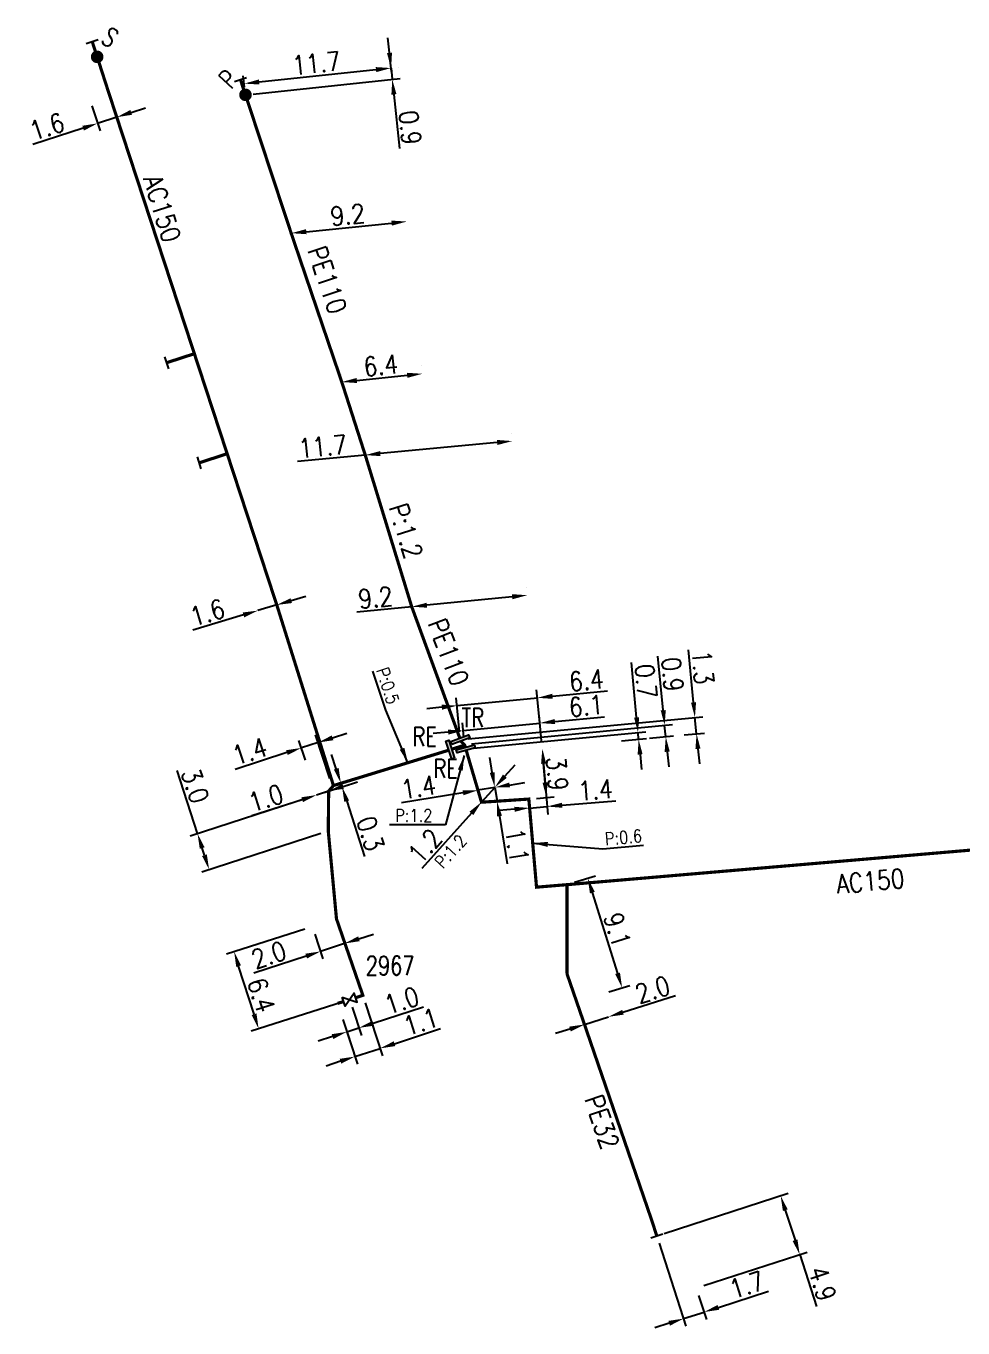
# Model space of a CAD drawing. Header units: millimetres. Extents: x 133989 to 135004, y 130988 to 132014.
# Drawn here: x 134360.5 to 134434.8, y 131652.5 to 131755.6 of the extents above; entities that cross this region are included whole.
import ezdxf
from ezdxf.enums import TextEntityAlignment as Align

# ---------------------------------------------------------------- set-up
doc = ezdxf.new("R2010")
doc.units = ezdxf.units.MM
doc.header["$PDMODE"] = 34
doc.linetypes.add('L_25_AP', pattern=[2000, 1000, 1000])
doc.linetypes.add('L_25_PE', pattern=[2000, 1000, 1000])
doc.layers.get('0').update_dxf_attribs({"linetype": 'CONTINUOUS'})
doc.layers.get('Defpoints').update_dxf_attribs({"linetype": 'CONTINUOUS'})
for name, color, linetype in [('L_150', 1, 'CONTINUOUS'), ('L_300', 7, 'CONTINUOUS'), ('L_340', 7, 'CONTINUOUS')]:
    doc.layers.add(name, color=color, linetype=linetype)
doc.styles.add('G_ROMANS', font='ROMANS.SHX', dxfattribs={"width": 0.75})
doc.styles.get("Standard").update_dxf_attribs({"font": 'romans.shx', "width": 0.85})
doc.dimstyles.get("Standard").update_dxf_attribs({"dimtxt": 1.5, "dimasz": 1.2, "dimexe": 0.625, "dimexo": 0.625, "dimgap": 0.25, "dimtad": 1, "dimdec": 1, "dimzin": 0, "dimdsep": 46, "dimtxsty": 'Standard', "dimcen": -0.5, "dimadec": 0, "dimazin": 0, "dimtfac": 1, "dimtdec": 1, "dimtmove": 0, "dimatfit": 3, "dimfxl": 0, "dimtolj": 1, "dimtzin": 0, "dimarcsym": 0})

# ---------------------------------------------------------------- blocks, each defined once
blk = doc.blocks.new('*D808')
at = {"layer": 'Defpoints', "color": 0, "linetype": 'Continuous', "transparency": 16777216}
for p in [(134380.41, 131709.77), (134378.92, 131709.32), (134378.92, 131709.32)]:
    blk.add_point(p, dxfattribs=at)
at = {"layer": 'L_150', "color": 0, "linetype": 'Continuous', "lineweight": -2, "transparency": 16777216}
for p, q in [((134380.41, 131709.77), (134378.92, 131709.32)), ((134381.56, 131710.11), (134382.71, 131710.46)), ((134377.77, 131708.98), (134373.76, 131707.77))]:
    blk.add_line(p, q, dxfattribs=at)
at = {"layer": 'L_150', "color": 0, "linetype": 'Continuous', "transparency": 16777216}
for points in [[(134381.5, 131710.3), (134381.61, 131709.92), (134380.41, 131709.77)], [(134377.72, 131709.17), (134377.83, 131708.78), (134378.92, 131709.32)]]:
    blk.add_solid(points, dxfattribs=at)
at = {"layer": 'L_150', "color": 0, "linetype": 'Continuous', "transparency": 16777216, "insert": (134374.91, 131709.16), "char_height": 1.5, "attachment_point": 5, "rotation": 16.73}
blk.add_mtext('\\A1;1.6', dxfattribs=at)
blk = doc.blocks.new('*D809')
at = {"layer": 'Defpoints', "color": 0, "linetype": 'Continuous', "transparency": 16777216}
for p in [(134383.57, 131694.71), (134383.57, 131694.71), (134384.52, 131695.02)]:
    blk.add_point(p, dxfattribs=at)
at = {"layer": 'L_150', "color": 0, "linetype": 'Continuous', "lineweight": -2, "transparency": 16777216}
for p, q in [((134385.66, 131695.39), (134386.8, 131695.76)), ((134382.42, 131694.34), (134378.44, 131693.05)), ((134384.52, 131695.02), (134383.57, 131694.71))]:
    blk.add_line(p, q, dxfattribs=at)
at = {"layer": 'L_150', "color": 0, "linetype": 'Continuous', "transparency": 16777216}
for points in [[(134385.6, 131695.58), (134385.72, 131695.2), (134384.52, 131695.02)], [(134382.36, 131694.53), (134382.49, 131694.15), (134383.57, 131694.71)]]:
    blk.add_solid(points, dxfattribs=at)
at = {"layer": 'L_150', "color": 0, "linetype": 'Continuous', "transparency": 16777216, "insert": (134379.55, 131694.46), "char_height": 1.5, "attachment_point": 5, "rotation": 17.9473}
blk.add_mtext('\\A1;1.0', dxfattribs=at)
blk = doc.blocks.new('*D810')
at = {"layer": 'Defpoints', "color": 0, "linetype": 'Continuous', "transparency": 16777216}
for p in [(134383.57, 131694.71), (134374.13, 131691.65), (134384.49, 131691.85)]:
    blk.add_point(p, dxfattribs=at)
at = {"layer": 'L_150', "color": 0, "linetype": 'Continuous', "lineweight": -2, "transparency": 16777216}
for p, q in [((134374.13, 131691.65), (134372.51, 131696.64)), ((134382.97, 131694.52), (134373.54, 131691.46)), ((134383.89, 131691.66), (134374.46, 131688.61)), ((134374.68, 131689.94), (134374.5, 131690.51))]:
    blk.add_line(p, q, dxfattribs=at)
at = {"layer": 'L_150', "color": 0, "linetype": 'Continuous', "transparency": 16777216}
for points in [[(134374.69, 131690.57), (134374.31, 131690.45), (134374.13, 131691.65)], [(134374.87, 131690), (134374.49, 131689.88), (134375.05, 131688.8)]]:
    blk.add_solid(points, dxfattribs=at)
at = {"layer": 'L_150', "color": 0, "linetype": 'Continuous', "transparency": 16777216, "insert": (134373.95, 131695.44), "char_height": 1.5, "attachment_point": 5, "rotation": 287.9473}
blk.add_mtext('\\A1;3.0', dxfattribs=at)
blk = doc.blocks.new('*D811')
at = {"layer": 'Defpoints', "color": 0, "linetype": 'Continuous', "transparency": 16777216}
for p in [(134383.24, 131684.28), (134385.14, 131684.9), (134383.88, 131682.32)]:
    blk.add_point(p, dxfattribs=at)
at = {"layer": 'L_150', "color": 0, "linetype": 'Continuous', "lineweight": -2, "transparency": 16777216}
for p, q in [((134385.34, 131684.31), (134385.97, 131682.35)), ((134383.43, 131683.69), (134384.07, 131681.73)), ((134385.78, 131682.95), (134383.88, 131682.32)), ((134386.92, 131683.32), (134388.06, 131683.69)), ((134382.74, 131681.95), (134378.58, 131680.59))]:
    blk.add_line(p, q, dxfattribs=at)
at = {"layer": 'L_150', "color": 0, "linetype": 'Continuous', "transparency": 16777216}
for points in [[(134386.86, 131683.51), (134386.98, 131683.13), (134385.78, 131682.95)], [(134382.68, 131682.14), (134382.8, 131681.76), (134383.88, 131682.32)]]:
    blk.add_solid(points, dxfattribs=at)
at = {"layer": 'L_150', "color": 0, "linetype": 'Continuous', "transparency": 16777216, "insert": (134379.78, 131682.04), "char_height": 1.5, "attachment_point": 5, "rotation": 18.092}
blk.add_mtext('\\A1;2.0', dxfattribs=at)
blk = doc.blocks.new('*D812')
at = {"layer": 'Defpoints', "color": 0, "linetype": 'Continuous', "transparency": 16777216}
for p in [(134383.24, 131684.28), (134377.03, 131682.3), (134386.18, 131678.5)]:
    blk.add_point(p, dxfattribs=at)
at = {"layer": 'L_300', "color": 0, "linetype": 'Continuous', "lineweight": -2, "transparency": 16777216}
for p, q in [((134382.64, 131684.09), (134376.43, 131682.11)), ((134378.61, 131677.34), (134377.39, 131681.16)), ((134385.58, 131678.31), (134378.38, 131676.01))]:
    blk.add_line(p, q, dxfattribs=at)
at = {"layer": 'L_300', "color": 0, "linetype": 'Continuous', "transparency": 16777216}
for points in [[(134377.58, 131681.22), (134377.2, 131681.09), (134377.03, 131682.3)], [(134378.8, 131677.41), (134378.42, 131677.28), (134378.97, 131676.2)]]:
    blk.add_solid(points, dxfattribs=at)
at = {"layer": 'L_300', "color": 0, "linetype": 'Continuous', "transparency": 16777216, "insert": (134379.18, 131678.85), "char_height": 1.5, "attachment_point": 5, "rotation": 287.7059}
blk.add_mtext('\\A1;6.4', dxfattribs=at)
blk = doc.blocks.new('*D813')
at = {"layer": 'Defpoints', "color": 0, "linetype": 'Continuous', "transparency": 16777216}
for p in [(134387.23, 131678.84), (134385.45, 131677.52), (134386.6, 131673.99)]:
    blk.add_point(p, dxfattribs=at)
at = {"layer": 'L_150', "color": 0, "linetype": 'Continuous', "lineweight": -2, "transparency": 16777216}
for p, q in [((134387.42, 131678.24), (134388.79, 131674.05)), ((134385.64, 131676.93), (134386.8, 131673.39)), ((134389.74, 131675.01), (134393.38, 131676.2)), ((134386.6, 131673.99), (134388.6, 131674.64)), ((134385.46, 131673.62), (134384.32, 131673.24))]:
    blk.add_line(p, q, dxfattribs=at)
at = {"layer": 'L_150', "color": 0, "linetype": 'Continuous', "transparency": 16777216}
for points in [[(134389.68, 131675.2), (134389.8, 131674.82), (134388.6, 131674.64)], [(134385.4, 131673.81), (134385.52, 131673.43), (134386.6, 131673.99)]]:
    blk.add_solid(points, dxfattribs=at)
at = {"layer": 'L_150', "color": 0, "linetype": 'Continuous', "transparency": 16777216, "insert": (134391.82, 131676.74), "char_height": 1.5, "attachment_point": 5, "rotation": 18.092}
blk.add_mtext('\\A1;1.1', dxfattribs=at)
blk = doc.blocks.new('*D814')
at = {"layer": 'Defpoints', "color": 0, "linetype": 'Continuous', "transparency": 16777216}
for p in [(134386.18, 131678.5), (134385.45, 131677.52), (134385.96, 131675.95)]:
    blk.add_point(p, dxfattribs=at)
at = {"layer": 'L_300', "color": 0, "linetype": 'Continuous', "lineweight": -2, "transparency": 16777216}
for p, q in [((134386.37, 131677.91), (134387.11, 131675.66)), ((134388.05, 131676.63), (134392.04, 131677.93)), ((134385.64, 131676.93), (134386.16, 131675.35)), ((134385.96, 131675.95), (134386.91, 131676.26)), ((134384.82, 131675.57), (134383.68, 131675.2))]:
    blk.add_line(p, q, dxfattribs=at)
at = {"layer": 'L_300', "color": 0, "linetype": 'Continuous', "transparency": 16777216}
for points in [[(134387.99, 131676.82), (134388.12, 131676.44), (134386.91, 131676.26)], [(134384.76, 131675.76), (134384.89, 131675.38), (134385.96, 131675.95)]]:
    blk.add_solid(points, dxfattribs=at)
at = {"layer": 'L_300', "color": 0, "linetype": 'Continuous', "transparency": 16777216, "insert": (134390.31, 131678.42), "char_height": 1.5, "attachment_point": 5, "rotation": 18.092}
blk.add_mtext('\\A1;1.0', dxfattribs=at)
blk = doc.blocks.new('*D815')
at = {"layer": 'Defpoints', "color": 0, "linetype": 'Continuous', "transparency": 16777216}
for p in [(134382.36, 131698.44), (134382.87, 131696.86), (134384.8, 131695.43)]:
    blk.add_point(p, dxfattribs=at)
at = {"layer": 'L_150', "color": 0, "linetype": 'Continuous', "lineweight": -2, "transparency": 16777216}
for p, q in [((134384.61, 131696.02), (134383.49, 131699.47)), ((134384.83, 131699.24), (134385.97, 131699.61)), ((134382.68, 131697.46), (134382.16, 131699.04)), ((134383.69, 131698.87), (134382.36, 131698.44)), ((134381.21, 131698.07), (134377.11, 131696.74))]:
    blk.add_line(p, q, dxfattribs=at)
at = {"layer": 'L_150', "color": 0, "linetype": 'Continuous', "transparency": 16777216}
for points in [[(134384.77, 131699.43), (134384.89, 131699.05), (134383.69, 131698.87)], [(134381.15, 131698.26), (134381.28, 131697.88), (134382.36, 131698.44)]]:
    blk.add_solid(points, dxfattribs=at)
at = {"layer": 'L_150', "color": 0, "linetype": 'Continuous', "transparency": 16777216, "insert": (134378.26, 131698.17), "char_height": 1.5, "attachment_point": 5, "rotation": 17.9473}
blk.add_mtext('\\A1;1.4', dxfattribs=at)
blk = doc.blocks.new('L_300_03')
at = {"color": 0, "linetype": 'Continuous', "flags": 128}
blk.add_lwpolyline([(-1, 0.75), (1, -0.75), (1, 0.75), (-1, -0.75), (-1, 0.75)], dxfattribs=at)
at = {"color": 0, "linetype": 'Continuous', "width": 0.75}
blk.add_attdef('NUM', text='', height=1.5, dxfattribs=at).set_placement((0, 2.1), align=Align.MIDDLE_CENTER)
at = {"color": 0, "linetype": 'Continuous', "width": 0.75, "flags": 3}
for tag, p in [('DEF_LEG', (0, -5)), ('DEF_COUP', (0, -7.5)), ('DEF_TYPE', (0, -10))]:
    blk.add_attdef(tag, text='', height=1.2, dxfattribs=at).set_placement(p, align=Align.MIDDLE)
blk = doc.blocks.new('*D494')
at = {"layer": 'Defpoints', "color": 0, "linetype": 'Continuous', "transparency": 16777216}
for p in [(134410.52, 131659.79), (134413.64, 131655.65), (134414.26, 131653.75)]:
    blk.add_point(p, dxfattribs=at)
at = {"layer": 'L_340', "color": 0, "linetype": 'Continuous', "lineweight": -2, "transparency": 16777216}
for p, q in [((134410.71, 131659.2), (134412.83, 131652.63)), ((134413.83, 131655.06), (134414.45, 131653.16)), ((134415.4, 131654.12), (134419.38, 131655.41)), ((134412.64, 131653.23), (134414.26, 131653.75)), ((134411.5, 131652.86), (134410.35, 131652.49))]:
    blk.add_line(p, q, dxfattribs=at)
at = {"layer": 'L_340', "color": 0, "linetype": 'Continuous', "transparency": 16777216}
for points in [[(134415.34, 131654.31), (134415.46, 131653.93), (134414.26, 131653.75)], [(134411.44, 131653.05), (134411.56, 131652.67), (134412.64, 131653.23)]]:
    blk.add_solid(points, dxfattribs=at)
at = {"layer": 'L_340', "color": 0, "linetype": 'Continuous', "transparency": 16777216, "insert": (134417.65, 131655.9), "char_height": 1.5, "attachment_point": 5, "rotation": 17.9188}
blk.add_mtext('\\A1;1.7', dxfattribs=at)
blk = doc.blocks.new('*D495')
at = {"layer": 'Defpoints', "color": 0, "linetype": 'Continuous', "transparency": 16777216}
for p in [(134410.52, 131659.79), (134421.84, 131658.3), (134413.64, 131655.65)]:
    blk.add_point(p, dxfattribs=at)
at = {"layer": 'L_340', "color": 0, "linetype": 'Continuous', "lineweight": -2, "transparency": 16777216}
for p, q in [((134411.11, 131659.98), (134420.93, 131663.16)), ((134420.7, 131661.82), (134421.47, 131659.45)), ((134414.24, 131655.85), (134422.43, 131658.5)), ((134421.84, 131658.3), (134423.17, 131654.2))]:
    blk.add_line(p, q, dxfattribs=at)
at = {"layer": 'L_340', "color": 0, "linetype": 'Continuous', "transparency": 16777216}
for points in [[(134420.89, 131661.88), (134420.51, 131661.76), (134420.33, 131662.96)], [(134421.66, 131659.51), (134421.28, 131659.38), (134421.84, 131658.3)]]:
    blk.add_solid(points, dxfattribs=at)
at = {"layer": 'L_340', "color": 0, "linetype": 'Continuous', "transparency": 16777216, "insert": (134423.64, 131655.99), "char_height": 1.5, "attachment_point": 5, "rotation": 287.9188}
blk.add_mtext('\\A1;4.9', dxfattribs=at)
blk = doc.blocks.new('L_340_07')
at = {"color": 0, "linetype": 'Continuous', "const_width": 0.25, "flags": 128}
blk.add_lwpolyline([(0, 0), (1.25, 0)], dxfattribs=at)
at = {"color": 0, "linetype": 'Continuous', "flags": 128}
blk.add_lwpolyline([(1.25, -0.5), (1.25, 0.5)], dxfattribs=at)
at = {"color": 0, "linetype": 'Continuous', "width": 0.75, "flags": 3}
for tag, p in [('DEF_LEG', (0.72, -3.47)), ('DEF_COUP', (0.72, -5.97)), ('DEF_TYPE', (0.72, -8.47))]:
    blk.add_attdef(tag, text='', height=1.2, dxfattribs=at).set_placement(p, align=Align.MIDDLE)
blk = doc.blocks.new('*D496')
at = {"layer": 'Defpoints', "color": 0, "linetype": 'Continuous', "transparency": 16777216}
for p in [(134406.69, 131677.14), (134406.69, 131677.14), (134404.79, 131676.53)]:
    blk.add_point(p, dxfattribs=at)
at = {"layer": 'L_150', "color": 0, "linetype": 'Continuous', "lineweight": -2, "transparency": 16777216}
for p, q in [((134407.84, 131677.5), (134412, 131678.82)), ((134404.79, 131676.53), (134406.69, 131677.14)), ((134403.64, 131676.17), (134402.5, 131675.81))]:
    blk.add_line(p, q, dxfattribs=at)
at = {"layer": 'L_150', "color": 0, "linetype": 'Continuous', "transparency": 16777216}
for points in [[(134407.78, 131677.69), (134407.9, 131677.31), (134406.69, 131677.14)], [(134403.58, 131676.36), (134403.7, 131675.98), (134404.79, 131676.53)]]:
    blk.add_solid(points, dxfattribs=at)
at = {"layer": 'L_150', "color": 0, "linetype": 'Continuous', "transparency": 16777216, "insert": (134410.19, 131679.29), "char_height": 1.5, "attachment_point": 5, "rotation": 17.5871}
blk.add_mtext('\\A1;2.0', dxfattribs=at)
blk = doc.blocks.new('*D497')
at = {"layer": 'Defpoints', "color": 0, "linetype": 'Continuous', "transparency": 16777216}
for p in [(134403.41, 131687.61), (134406.13, 131678.93), (134407.77, 131679.44)]:
    blk.add_point(p, dxfattribs=at)
at = {"layer": 'L_150', "color": 0, "linetype": 'Continuous', "lineweight": -2, "transparency": 16777216}
for p, q in [((134404.01, 131687.8), (134405.65, 131688.31)), ((134405.41, 131686.98), (134407.41, 131680.58)), ((134406.72, 131679.11), (134408.37, 131679.63))]:
    blk.add_line(p, q, dxfattribs=at)
at = {"layer": 'L_150', "color": 0, "linetype": 'Continuous', "transparency": 16777216}
for points in [[(134405.6, 131687.04), (134405.22, 131686.92), (134405.05, 131688.12)], [(134407.6, 131680.64), (134407.22, 131680.53), (134407.77, 131679.44)]]:
    blk.add_solid(points, dxfattribs=at)
at = {"layer": 'L_150', "color": 0, "linetype": 'Continuous', "transparency": 16777216, "insert": (134407.39, 131684.02), "char_height": 1.5, "attachment_point": 5, "rotation": 287.3741}
blk.add_mtext('\\A1;9.1', dxfattribs=at)
blk = doc.blocks.new('*D504')
at = {"layer": 'Defpoints', "color": 0, "linetype": 'Continuous', "transparency": 16777216}
for p in [(134384.9, 131695.46), (134385.58, 131695.36), (134383.57, 131694.71)]:
    blk.add_point(p, dxfattribs=at)
at = {"layer": 'L_150', "color": 0, "linetype": 'Continuous', "lineweight": -2, "transparency": 16777216}
for p, q in [((134385.12, 131696.79), (134384.75, 131697.93)), ((134384.16, 131694.9), (134386.17, 131695.55)), ((134385.49, 131695.65), (134385.58, 131695.36)), ((134385.5, 131695.65), (134386.08, 131695.84)), ((134385.95, 131694.22), (134387.37, 131689.83))]:
    blk.add_line(p, q, dxfattribs=at)
at = {"layer": 'L_150', "color": 0, "linetype": 'Continuous', "transparency": 16777216}
for points in [[(134385.31, 131696.85), (134384.93, 131696.73), (134385.49, 131695.65)], [(134386.14, 131694.28), (134385.76, 131694.16), (134385.58, 131695.36)]]:
    blk.add_solid(points, dxfattribs=at)
at = {"layer": 'L_150', "color": 0, "linetype": 'Continuous', "transparency": 16777216, "insert": (134387.83, 131691.64), "char_height": 1.5, "attachment_point": 5, "rotation": 287.9473}
blk.add_mtext('\\A1;0.3', dxfattribs=at)
blk = doc.blocks.new('*D505')
at = {"layer": 'Defpoints', "color": 0, "linetype": 'Continuous', "transparency": 16777216}
for p in [(134365.56, 131749.9), (134367.08, 131750.4), (134366.21, 131747.92)]:
    blk.add_point(p, dxfattribs=at)
at = {"layer": 'L_150', "color": 0, "linetype": 'Continuous', "lineweight": -2, "transparency": 16777216}
for p, q in [((134365.76, 131749.31), (134366.41, 131747.32)), ((134367.28, 131749.81), (134367.93, 131747.82)), ((134368.87, 131748.79), (134370.01, 131749.16)), ((134367.73, 131748.41), (134366.21, 131747.92)), ((134365.07, 131747.54), (134361.09, 131746.24))]:
    blk.add_line(p, q, dxfattribs=at)
at = {"layer": 'L_150', "color": 0, "linetype": 'Continuous', "transparency": 16777216}
for points in [[(134368.81, 131748.98), (134368.94, 131748.6), (134367.73, 131748.41)], [(134365.01, 131747.73), (134365.13, 131747.35), (134366.21, 131747.92)]]:
    blk.add_solid(points, dxfattribs=at)
at = {"layer": 'L_150', "color": 0, "linetype": 'Continuous', "transparency": 16777216, "insert": (134362.2, 131747.66), "char_height": 1.5, "attachment_point": 5, "rotation": 18.1016}
blk.add_mtext('\\A1;1.6', dxfattribs=at)
blk = doc.blocks.new('*D579')
at = {"layer": 'Defpoints', "color": 0, "linetype": 'Continuous', "transparency": 16777216}
for p in [(134400.26, 131710.54), (134400.26, 131710.54), (134391.1, 131709.63)]:
    blk.add_point(p, dxfattribs=at)
at = {"layer": 'L_150', "color": 0, "linetype": 'Continuous', "lineweight": -2, "transparency": 16777216}
for p, q in [((134400.19, 131711.16), (134400.19, 131711.16)), ((134399.06, 131710.42), (134392.3, 131709.75)), ((134391.1, 131709.63), (134386.75, 131709.19))]:
    blk.add_line(p, q, dxfattribs=at)
at = {"layer": 'L_150', "color": 0, "linetype": 'Continuous', "transparency": 16777216}
for points in [[(134392.28, 131709.94), (134392.32, 131709.55), (134391.1, 131709.63)], [(134399.04, 131710.62), (134399.08, 131710.22), (134400.26, 131710.54)]]:
    blk.add_solid(points, dxfattribs=at)
at = {"layer": 'L_150', "color": 0, "linetype": 'Continuous', "transparency": 16777216, "insert": (134388.23, 131710.35), "char_height": 1.5, "attachment_point": 5, "rotation": 5.6801}
blk.add_mtext('\\A1;9.2', dxfattribs=at)
blk = doc.blocks.new('*D580')
at = {"layer": 'Defpoints', "color": 0, "linetype": 'Continuous', "transparency": 16777216}
for p in [(134399.07, 131722.75), (134399.07, 131722.75), (134387.42, 131721.64)]:
    blk.add_point(p, dxfattribs=at)
at = {"layer": 'L_150', "color": 0, "linetype": 'Continuous', "lineweight": -2, "transparency": 16777216}
for p, q in [((134399.01, 131723.38), (134399.01, 131723.38)), ((134397.87, 131722.64), (134388.61, 131721.76)), ((134387.42, 131721.64), (134382.04, 131721.13))]:
    blk.add_line(p, q, dxfattribs=at)
at = {"layer": 'L_150', "color": 0, "linetype": 'Continuous', "transparency": 16777216}
for points in [[(134397.85, 131722.84), (134397.89, 131722.44), (134399.07, 131722.75)], [(134388.6, 131721.96), (134388.63, 131721.56), (134387.42, 131721.64)]]:
    blk.add_solid(points, dxfattribs=at)
at = {"layer": 'L_150', "color": 0, "linetype": 'Continuous', "transparency": 16777216, "insert": (134384.04, 131722.33), "char_height": 1.5, "attachment_point": 5, "rotation": 5.4402}
blk.add_mtext('\\A1;11.7', dxfattribs=at)
blk = doc.blocks.new('*D581')
at = {"layer": 'Defpoints', "color": 0, "linetype": 'Continuous', "transparency": 16777216}
for p in [(134385.56, 131727.43), (134391.93, 131728.08), (134391.93, 131728.08)]:
    blk.add_point(p, dxfattribs=at)
at = {"layer": 'L_150', "color": 0, "linetype": 'Continuous', "lineweight": -2, "transparency": 16777216}
for p, q in [((134391.87, 131728.7), (134391.87, 131728.7)), ((134385.5, 131728.05), (134385.5, 131728.05)), ((134386.76, 131727.55), (134390.74, 131727.96))]:
    blk.add_line(p, q, dxfattribs=at)
at = {"layer": 'L_150', "color": 0, "linetype": 'Continuous', "transparency": 16777216}
for points in [[(134386.74, 131727.75), (134386.78, 131727.35), (134385.56, 131727.43)], [(134390.72, 131728.16), (134390.76, 131727.76), (134391.93, 131728.08)]]:
    blk.add_solid(points, dxfattribs=at)
at = {"layer": 'L_150', "color": 0, "linetype": 'Continuous', "transparency": 16777216, "insert": (134388.65, 131728.75), "char_height": 1.5, "attachment_point": 5, "rotation": 5.8075}
blk.add_mtext('\\A1;6.4', dxfattribs=at)
blk = doc.blocks.new('*D582')
at = {"layer": 'Defpoints', "color": 0, "linetype": 'Continuous', "transparency": 16777216}
for p in [(134390.71, 131740.14), (134390.71, 131740.14), (134381.55, 131739.22)]:
    blk.add_point(p, dxfattribs=at)
at = {"layer": 'L_150', "color": 0, "linetype": 'Continuous', "lineweight": -2, "transparency": 16777216}
blk.add_line((134382.75, 131739.34), (134389.51, 131740.02), dxfattribs=at)
at = {"layer": 'L_150', "color": 0, "linetype": 'Continuous', "transparency": 16777216}
for points in [[(134389.49, 131740.22), (134389.53, 131739.82), (134390.71, 131740.14)], [(134382.73, 131739.54), (134382.77, 131739.14), (134381.55, 131739.22)]]:
    blk.add_solid(points, dxfattribs=at)
at = {"layer": 'L_150', "color": 0, "linetype": 'Continuous', "transparency": 16777216, "insert": (134386.03, 131740.68), "char_height": 1.5, "attachment_point": 5, "rotation": 5.7562}
blk.add_mtext('\\A1;9.2', dxfattribs=at)
blk = doc.blocks.new('*D583')
at = {"layer": 'Defpoints', "color": 0, "linetype": 'Continuous', "transparency": 16777216}
for p in [(134389.47, 131752.3), (134389.56, 131751.41), (134377.93, 131750.18)]:
    blk.add_point(p, dxfattribs=at)
at = {"layer": 'L_300', "color": 0, "linetype": 'Continuous', "lineweight": -2, "transparency": 16777216}
for p, q in [((134379.02, 131751.2), (134388.27, 131752.18)), ((134389.49, 131752.03), (134389.4, 131752.93)), ((134377.86, 131750.8), (134377.76, 131751.69))]:
    blk.add_line(p, q, dxfattribs=at)
at = {"layer": 'L_300', "color": 0, "linetype": 'Continuous', "transparency": 16777216}
for points in [[(134388.25, 131752.38), (134388.29, 131751.98), (134389.47, 131752.3)], [(134379, 131751.4), (134379.04, 131751), (134377.83, 131751.07)]]:
    blk.add_solid(points, dxfattribs=at)
at = {"layer": 'L_300', "color": 0, "linetype": 'Continuous', "transparency": 16777216, "insert": (134383.54, 131752.68), "char_height": 1.5, "attachment_point": 5, "rotation": 6.0504}
blk.add_mtext('\\A1;11.7', dxfattribs=at)
blk = doc.blocks.new('*D584')
at = {"layer": 'Defpoints', "color": 0, "linetype": 'Continuous', "transparency": 16777216}
for p in [(134389.47, 131752.3), (134389.47, 131752.3), (134377.93, 131750.18)]:
    blk.add_point(p, dxfattribs=at)
at = {"layer": 'L_300', "color": 0, "linetype": 'Continuous', "lineweight": -2, "transparency": 16777216}
for p, q in [((134389.34, 131753.5), (134389.21, 131754.69)), ((134389.47, 131752.3), (134389.56, 131751.41)), ((134390.09, 131752.37), (134390.09, 131752.37)), ((134378.55, 131750.24), (134390.18, 131751.47)), ((134389.69, 131750.22), (134390.14, 131745.93))]:
    blk.add_line(p, q, dxfattribs=at)
at = {"layer": 'L_300', "color": 0, "linetype": 'Continuous', "transparency": 16777216}
for points in [[(134389.54, 131753.52), (134389.14, 131753.48), (134389.47, 131752.3)], [(134389.89, 131750.24), (134389.49, 131750.19), (134389.56, 131751.41)]]:
    blk.add_solid(points, dxfattribs=at)
at = {"layer": 'L_300', "color": 0, "linetype": 'Continuous', "transparency": 16777216, "insert": (134390.97, 131747.58), "char_height": 1.5, "attachment_point": 5, "rotation": 276.0518}
blk.add_mtext('\\A1;0.9', dxfattribs=at)
blk = doc.blocks.new('L_300_12')
at = {"color": 0, "linetype": 'Continuous', "const_width": 0.497, "flags": 128}
blk.add_lwpolyline([(-0.25, 0, 1), (0.25, 0, 1)], format="xyb", close=True, dxfattribs=at)
at = {"color": 0, "linetype": 'Continuous', "style": 'G_ROMANS', "width": 0.75}
blk.add_text('P', height=1.5, dxfattribs=at).set_placement((0, 1.85), align=Align.MIDDLE)
at = {"color": 0, "linetype": 'Continuous', "width": 0.75, "flags": 3}
for tag, p in [('DEF_LEG', (0, -5)), ('DEF_COUP', (0, -7.5)), ('DEF_TYPE', (0, -10))]:
    blk.add_attdef(tag, text='', height=1.2, dxfattribs=at).set_placement(p, align=Align.MIDDLE)
blk = doc.blocks.new('*D895')
at = {"layer": 'Defpoints', "color": 0, "linetype": 'Continuous', "transparency": 16777216}
for p in [(134401.45, 131698.39), (134401.45, 131698.39), (134400.38, 131694.39)]:
    blk.add_point(p, dxfattribs=at)
at = {"layer": 'L_150', "color": 0, "linetype": 'Continuous', "lineweight": -2, "transparency": 16777216}
for p, q in [((134402.08, 131698.44), (134402.08, 131698.44)), ((134401.67, 131695.7), (134401.55, 131697.2)), ((134401, 131694.44), (134402.4, 131694.56))]:
    blk.add_line(p, q, dxfattribs=at)
at = {"layer": 'L_150', "color": 0, "linetype": 'Continuous', "transparency": 16777216}
for points in [[(134401.75, 131697.21), (134401.35, 131697.18), (134401.45, 131698.39)], [(134401.87, 131695.72), (134401.47, 131695.69), (134401.77, 131694.51)]]:
    blk.add_solid(points, dxfattribs=at)
at = {"layer": 'L_150', "color": 0, "linetype": 'Continuous', "transparency": 16777216, "insert": (134402.62, 131696.4), "char_height": 1.5, "attachment_point": 5, "rotation": 274.7146}
blk.add_mtext('\\A1;3.9', dxfattribs=at)
blk = doc.blocks.new('*D896')
at = {"layer": 'Defpoints', "color": 0, "linetype": 'Continuous', "transparency": 16777216}
for p in [(134401.45, 131698.39), (134400.38, 131694.39), (134401.83, 131693.8)]:
    blk.add_point(p, dxfattribs=at)
at = {"layer": 'L_150', "color": 0, "linetype": 'Continuous', "lineweight": -2, "transparency": 16777216}
for p, q in [((134401.5, 131697.77), (134401.88, 131693.17)), ((134403.03, 131693.9), (134407.26, 131694.25)), ((134399.24, 131693.58), (134398.04, 131693.49)), ((134400.43, 131693.77), (134400.49, 131693.06)), ((134400.44, 131693.68), (134401.83, 131693.8))]:
    blk.add_line(p, q, dxfattribs=at)
at = {"layer": 'L_150', "color": 0, "linetype": 'Continuous', "transparency": 16777216}
for points in [[(134399.22, 131693.78), (134399.26, 131693.38), (134400.44, 131693.68)], [(134403.01, 131694.1), (134403.04, 131693.7), (134401.83, 131693.8)]]:
    blk.add_solid(points, dxfattribs=at)
at = {"layer": 'L_150', "color": 0, "linetype": 'Continuous', "transparency": 16777216, "insert": (134405.66, 131695.12), "char_height": 1.5, "attachment_point": 5, "rotation": 4.7146}
blk.add_mtext('\\A1;1.4', dxfattribs=at)
blk = doc.blocks.new('*D897')
at = {"layer": 'Defpoints', "color": 0, "linetype": 'Continuous', "transparency": 16777216}
for p in [(134397.68, 131695.31), (134397.68, 131695.31), (134397.86, 131694.22)]:
    blk.add_point(p, dxfattribs=at)
at = {"layer": 'L_150', "color": 0, "linetype": 'Continuous', "lineweight": -2, "transparency": 16777216}
for p, q in [((134397.48, 131696.49), (134397.29, 131697.68)), ((134397.68, 131695.31), (134397.86, 131694.22)), ((134398.05, 131693.04), (134398.67, 131689.26))]:
    blk.add_line(p, q, dxfattribs=at)
at = {"layer": 'L_150', "color": 0, "linetype": 'Continuous', "transparency": 16777216}
for points in [[(134397.68, 131696.52), (134397.29, 131696.46), (134397.68, 131695.31)], [(134398.25, 131693.07), (134397.85, 131693.01), (134397.86, 131694.22)]]:
    blk.add_solid(points, dxfattribs=at)
at = {"layer": 'L_150', "color": 0, "linetype": 'Continuous', "transparency": 16777216, "insert": (134399.44, 131690.72), "char_height": 1.5, "attachment_point": 5, "rotation": 279.2959}
blk.add_mtext('\\A1;1.1', dxfattribs=at)
blk = doc.blocks.new('*D898')
at = {"layer": 'Defpoints', "color": 0, "linetype": 'Continuous', "transparency": 16777216}
for p in [(134397.68, 131695.31), (134397.68, 131695.31), (134396.63, 131694.15)]:
    blk.add_point(p, dxfattribs=at)
at = {"layer": 'L_150', "color": 0, "linetype": 'Continuous', "lineweight": -2, "transparency": 16777216}
for p, q in [((134398.48, 131696.2), (134399.29, 131697.09)), ((134397.68, 131695.31), (134396.63, 131694.15)), ((134395.83, 131693.26), (134391.9, 131688.9))]:
    blk.add_line(p, q, dxfattribs=at)
at = {"layer": 'L_150', "color": 0, "linetype": 'Continuous', "transparency": 16777216}
for points in [[(134398.33, 131696.33), (134398.63, 131696.07), (134397.68, 131695.31)], [(134395.68, 131693.39), (134395.98, 131693.12), (134396.63, 131694.15)]]:
    blk.add_solid(points, dxfattribs=at)
at = {"layer": 'L_150', "color": 0, "linetype": 'Continuous', "transparency": 16777216, "insert": (134392.16, 131690.68), "char_height": 1.5, "attachment_point": 5, "rotation": 47.9529}
blk.add_mtext('\\A1;1.2', dxfattribs=at)
blk = doc.blocks.new('*D899')
at = {"layer": 'Defpoints', "color": 0, "linetype": 'Continuous', "transparency": 16777216}
for p in [(134397.68, 131695.31), (134397.68, 131695.31), (134396.35, 131695.09)]:
    blk.add_point(p, dxfattribs=at)
at = {"layer": 'L_150', "color": 0, "linetype": 'Continuous', "lineweight": -2, "transparency": 16777216}
for p, q in [((134397.68, 131695.31), (134396.35, 131695.09)), ((134398.86, 131695.5), (134400.05, 131695.7)), ((134395.16, 131694.89), (134390.3, 131694.08))]:
    blk.add_line(p, q, dxfattribs=at)
at = {"layer": 'L_150', "color": 0, "linetype": 'Continuous', "transparency": 16777216}
for points in [[(134398.83, 131695.7), (134398.89, 131695.31), (134397.68, 131695.31)], [(134395.13, 131695.09), (134395.2, 131694.69), (134396.35, 131695.09)]]:
    blk.add_solid(points, dxfattribs=at)
at = {"layer": 'L_150', "color": 0, "linetype": 'Continuous', "transparency": 16777216, "insert": (134391.64, 131695.32), "char_height": 1.5, "attachment_point": 5, "rotation": 9.4207}
blk.add_mtext('\\A1;1.4', dxfattribs=at)
blk = doc.blocks.new('*D900')
at = {"layer": 'Defpoints', "color": 0, "linetype": 'Continuous', "transparency": 16777216}
for p in [(134395.38, 131698.37), (134407.09, 131698.94), (134409.08, 131699.12)]:
    blk.add_point(p, dxfattribs=at)
at = {"layer": 'L_340', "color": 0, "linetype": 'Continuous', "lineweight": -2, "transparency": 16777216}
for p, q in [((134408.92, 131700.85), (134408.51, 131705.21)), ((134396, 131698.43), (134409.65, 131699.72)), ((134409.08, 131699.12), (134409.03, 131699.66)), ((134407.71, 131698.99), (134409.7, 131699.18)), ((134409.19, 131697.93), (134409.31, 131696.73))]:
    blk.add_line(p, q, dxfattribs=at)
at = {"layer": 'L_340', "color": 0, "linetype": 'Continuous', "transparency": 16777216}
for points in [[(134409.12, 131700.87), (134408.72, 131700.84), (134409.03, 131699.66)], [(134409.39, 131697.95), (134409, 131697.91), (134409.08, 131699.12)]]:
    blk.add_solid(points, dxfattribs=at)
at = {"layer": 'L_340', "color": 0, "linetype": 'Continuous', "transparency": 16777216, "insert": (134409.65, 131703.72), "char_height": 1.5, "attachment_point": 5, "rotation": 275.3944}
blk.add_mtext('\\A1;0.7', dxfattribs=at)
blk = doc.blocks.new('*D901')
at = {"layer": 'Defpoints', "color": 0, "linetype": 'Continuous', "transparency": 16777216}
for p in [(134401.25, 131700.41), (134395.3, 131698.66), (134401.45, 131698.39)]:
    blk.add_point(p, dxfattribs=at)
at = {"layer": 'L_340', "color": 0, "linetype": 'Continuous', "lineweight": -2, "transparency": 16777216}
for p, q in [((134395.24, 131699.28), (134395.12, 131700.43)), ((134395.18, 131699.81), (134401.25, 131700.41)), ((134401.39, 131699.01), (134401.19, 131701.03)), ((134402.45, 131700.53), (134406.38, 131700.91)), ((134393.99, 131699.7), (134392.79, 131699.58))]:
    blk.add_line(p, q, dxfattribs=at)
at = {"layer": 'L_340', "color": 0, "linetype": 'Continuous', "transparency": 16777216}
for points in [[(134402.43, 131700.73), (134402.47, 131700.33), (134401.25, 131700.41)], [(134393.97, 131699.89), (134394.01, 131699.5), (134395.18, 131699.81)]]:
    blk.add_solid(points, dxfattribs=at)
at = {"layer": 'L_340', "color": 0, "linetype": 'Continuous', "transparency": 16777216, "insert": (134404.91, 131701.77), "char_height": 1.5, "attachment_point": 5, "rotation": 5.6194}
blk.add_mtext('\\A1;6.1', dxfattribs=at)
blk = doc.blocks.new('*D902')
at = {"layer": 'Defpoints', "color": 0, "linetype": 'Continuous', "transparency": 16777216}
for p in [(134412.08, 131699.41), (134413.67, 131699.56), (134394.95, 131699.1)]:
    blk.add_point(p, dxfattribs=at)
at = {"layer": 'L_340', "color": 0, "linetype": 'Continuous', "lineweight": -2, "transparency": 16777216}
for p, q in [((134413.43, 131702.05), (134413.04, 131706.22)), ((134395.57, 131699.16), (134414.17, 131700.91)), ((134413.67, 131699.56), (134413.54, 131700.85)), ((134412.7, 131699.47), (134414.29, 131699.62)), ((134413.78, 131698.37), (134413.89, 131697.17))]:
    blk.add_line(p, q, dxfattribs=at)
at = {"layer": 'L_340', "color": 0, "linetype": 'Continuous', "transparency": 16777216}
for points in [[(134413.63, 131702.07), (134413.23, 131702.03), (134413.54, 131700.85)], [(134413.98, 131698.38), (134413.58, 131698.35), (134413.67, 131699.56)]]:
    blk.add_solid(points, dxfattribs=at)
at = {"layer": 'L_340', "color": 0, "linetype": 'Continuous', "transparency": 16777216, "insert": (134414.17, 131704.83), "char_height": 1.5, "attachment_point": 5, "rotation": 275.3944}
blk.add_mtext('\\A1;1.3', dxfattribs=at)
blk = doc.blocks.new('*D903')
at = {"layer": 'Defpoints', "color": 0, "linetype": 'Continuous', "transparency": 16777216}
for p in [(134401.06, 131702.41), (134394.95, 131699.1), (134401.36, 131699.29)]:
    blk.add_point(p, dxfattribs=at)
at = {"layer": 'L_340', "color": 0, "linetype": 'Continuous', "lineweight": -2, "transparency": 16777216}
for p, q in [((134401.3, 131699.91), (134400.99, 131703.04)), ((134402.25, 131702.53), (134406.6, 131702.96)), ((134393.49, 131701.67), (134392.3, 131701.55)), ((134394.89, 131699.72), (134394.63, 131702.41)), ((134394.69, 131701.79), (134401.06, 131702.41))]:
    blk.add_line(p, q, dxfattribs=at)
at = {"layer": 'L_340', "color": 0, "linetype": 'Continuous', "transparency": 16777216}
for points in [[(134402.23, 131702.73), (134402.27, 131702.33), (134401.06, 131702.41)], [(134393.47, 131701.87), (134393.51, 131701.47), (134394.69, 131701.79)]]:
    blk.add_solid(points, dxfattribs=at)
at = {"layer": 'L_340', "color": 0, "linetype": 'Continuous', "transparency": 16777216, "insert": (134404.93, 131703.8), "char_height": 1.5, "attachment_point": 5, "rotation": 5.6194}
blk.add_mtext('\\A1;6.4', dxfattribs=at)
blk = doc.blocks.new('L_300_11')
at = {"color": 0, "linetype": 'Continuous', "const_width": 0.497, "flags": 128}
blk.add_lwpolyline([(-0.25, 0, 1), (0.25, 0, 1)], format="xyb", close=True, dxfattribs=at)
at = {"color": 0, "linetype": 'Continuous', "style": 'G_ROMANS', "width": 0.75}
blk.add_text('S', height=1.5, dxfattribs=at).set_placement((0, 1.85), align=Align.MIDDLE)
at = {"color": 0, "linetype": 'Continuous', "style": 'G_ROMANS', "width": 0.75, "flags": 3}
for tag, p in [('DEF_LEG', (0, -5)), ('DEF_COUP', (0, -7.5)), ('DEF_TYPE', (0, -10))]:
    blk.add_attdef(tag, text='', height=1.2, dxfattribs=at).set_placement(p, align=Align.MIDDLE)
blk = doc.blocks.new('*D904')
at = {"layer": 'Defpoints', "color": 0, "linetype": 'Continuous', "transparency": 16777216}
for p in [(134395.23, 131698.7), (134409.31, 131699.15), (134411.23, 131699.33)]:
    blk.add_point(p, dxfattribs=at)
at = {"layer": 'L_150', "color": 0, "linetype": 'Continuous', "lineweight": -2, "transparency": 16777216}
for p, q in [((134411.03, 131701.42), (134410.61, 131705.72)), ((134395.85, 131698.76), (134411.76, 131700.29)), ((134409.93, 131699.21), (134411.85, 131699.39)), ((134411.23, 131699.33), (134411.14, 131700.23)), ((134411.34, 131698.14), (134411.46, 131696.95))]:
    blk.add_line(p, q, dxfattribs=at)
at = {"layer": 'L_150', "color": 0, "linetype": 'Continuous', "transparency": 16777216}
for points in [[(134411.23, 131701.44), (134410.83, 131701.41), (134411.14, 131700.23)], [(134411.54, 131698.16), (134411.14, 131698.12), (134411.23, 131699.33)]]:
    blk.add_solid(points, dxfattribs=at)
at = {"layer": 'L_150', "color": 0, "linetype": 'Continuous', "transparency": 16777216, "insert": (134411.76, 131704.26), "char_height": 1.5, "attachment_point": 5, "rotation": 275.5082}
blk.add_mtext('\\A1;0.9', dxfattribs=at)
blk = doc.blocks.new('L_340_20')
at = {"linetype": 'Continuous'}
blk.add_hatch(color=0, dxfattribs=at).paths.add_polyline_path([(0.125, 0.75), (-0.125, 0.75), (-0.125, -0.75), (0.125, -0.75)])
at = {"color": 0, "linetype": 'Continuous'}
blk.add_lwpolyline([(-0.125, 0.75), (0.125, 0.75), (0.125, -0.75), (-0.125, -0.75)], close=True, dxfattribs=at)
at = {"color": 0, "linetype": 'Continuous', "width": 0.75}
for tag, height, flags, p in [('RE', 1.5, 8, (0, 3)), ('DEF_LEG', 1.2, 3, (0, -5)), ('DEF_COUP', 1.2, 3, (0, -7.5)), ('DEF_TYPE', 1.2, 3, (0, -10))]:
    blk.add_attdef(tag, text='', height=height, dxfattribs=dict(at, flags=flags)).set_placement(p, align=Align.MIDDLE)
blk = doc.blocks.new('L_340_19')
at = {"linetype": 'Continuous'}
blk.add_hatch(color=0, dxfattribs=at).paths.add_polyline_path([(0.125, 0.75), (-0.125, 0.75), (-0.125, -0.75), (0.125, -0.75)])
at = {"color": 0, "linetype": 'Continuous'}
blk.add_lwpolyline([(-0.125, 0.75), (0.125, 0.75), (0.125, -0.75), (-0.125, -0.75)], close=True, dxfattribs=at)
at = {"color": 0, "linetype": 'Continuous', "width": 0.75}
for tag, height, flags, p in [('TR', 1.5, 8, (0, 3)), ('DEF_LEG', 1.2, 3, (0, -5)), ('DEF_COUP', 1.2, 3, (0, -7.5)), ('DEF_TYPE', 1.2, 3, (0, -10))]:
    blk.add_attdef(tag, text='', height=height, dxfattribs=dict(at, flags=flags)).set_placement(p, align=Align.MIDDLE)

msp = doc.modelspace()

# ---------------------------------------------------------------- linework, layer by layer
at = {"layer": 'L_150', "linetype": 'L_25_AP', "const_width": 0.25, "flags": 128}
for points in [[(134380.41, 131709.77), (134367.08, 131750.4), (134366.18, 131753.19)], [(134373.81, 131729.65), (134372.86, 131729.34)], [(134376.39, 131721.72), (134375.44, 131721.41)], [(134380.41, 131709.77), (134384.9, 131695.46), (134384.9, 131695.46), (134384.9, 131695.46)], [(134403.41, 131687.61), (134403.43, 131687.61), (134456.35, 131692.14), (134465.56, 131693.12), (134479.65, 131694.21), (134530.94, 131699.14), (134531.36, 131699.18), (134532.54, 131699.21), (134549.11, 131699.56)], [(134394.03, 131698.26), (134384.9, 131695.46), (134384.9, 131695.46)], [(134395.3, 131698.66), (134394.27, 131698.34)], [(134394.99, 131698.98), (134395.3, 131698.66), (134395.35, 131698.49)], [(134395.42, 131698.25), (134396.35, 131695.09), (134396.63, 131694.14), (134397.86, 131694.22), (134400.38, 131694.39), (134400.99, 131687.41), (134403.42, 131687.61)], [(134386.66, 131678.65), (134387.23, 131678.84), (134385.14, 131684.9), (134384.49, 131691.85), (134384.52, 131695.02), (134384.9, 131695.46), (134384.9, 131695.46)], [(134385.7, 131678.35), (134385.23, 131678.2)]]:
    msp.add_lwpolyline(points, dxfattribs=at)
at = {"layer": 'L_150', "linetype": 'L_25_PE', "flags": 128}
for points in [[(134377.93, 131750.18, 0.25, 0.25, 0), (134381.55, 131739.22, 0.25, 0.25, 0), (134385.56, 131727.43, 0.25, 0.25, 0), (134387.42, 131721.64, 0.25, 0.25, 0), (134391.1, 131709.63, 0.25, 0.25, 0), (134394.91, 131699.22, 0.25, 0.25, 0)], [(134394.91, 131699.22, 0.25, 0.25, 0), (134394.91, 131699.22, 0.25, 0.25, 0)]]:
    msp.add_lwpolyline(points, format="xyseb", dxfattribs=at)
at = {"layer": 'L_150', "linetype": 'L_25_PE', "const_width": 0.25, "flags": 128}
msp.add_lwpolyline([(134410.13, 131660.98), (134404.79, 131676.53), (134403.44, 131680.44, -0.082814), (134403.41, 131680.6), (134403.41, 131687.61)], format="xyb", dxfattribs=at)

# ---------------------------------------------------------------- block references
at = {"layer": 'L_300'}
for name, p, rotation in [('L_300_11', (134366.18, 131753.19), 326.4674464472636), ('L_300_12', (134377.93, 131750.18), 47.19918430762236)]:
    msp.add_blockref(name, p, dxfattribs=dict(at, rotation=rotation))
ref = msp.add_blockref('L_300_03', (134386.18, 131678.5), dxfattribs=dict(at, xscale=0.5000000000077733, yscale=0.5000000000077733, zscale=0.5000000000077733, rotation=17.70592763464019))
ref.add_attrib('NUM', '2967', dxfattribs={"layer": '0', "color": 0, "linetype": 'Continuous', "height": 1.5, "width": 0.75}).set_placement((134389.39, 131681.2), align=Align.MIDDLE_CENTER)
at = {"layer": 'L_340'}
for p, rotation in [((134366.18, 131753.19), 107.9706283572201), ((134377.93, 131750.18), 108.3227809143004), ((134372.86, 131729.34), 197.9706283569628), ((134375.44, 131721.41), 197.9706283569628), ((134410.13, 131660.98), 287.9188339717786)]:
    msp.add_blockref('L_340_07', p, dxfattribs=dict(at, rotation=rotation))
ref = msp.add_blockref('L_340_19', (134394.95, 131699.1), dxfattribs=dict(at, rotation=110.0895673249676))
ref.add_attrib('TR', 'TR', dxfattribs={"layer": '0', "color": 0, "linetype": 'Continuous', "height": 1.5, "width": 0.75}).set_placement((134395.94, 131700.83), align=Align.MIDDLE)
ref = msp.add_blockref('L_340_20', (134394.15, 131698.3), dxfattribs=dict(at, rotation=198.2759533051783))
ref.add_attrib('RE', 'RE', dxfattribs={"layer": '0', "color": 0, "linetype": 'Continuous', "height": 1.5, "width": 0.75}).set_placement((134392.13, 131699.34), align=Align.MIDDLE)
ref = msp.add_blockref('L_340_20', (134395.38, 131698.37), dxfattribs=dict(at, rotation=285.9138276910729))
ref.add_attrib('RE', 'RE', dxfattribs={"layer": '0', "color": 0, "linetype": 'Continuous', "height": 1.5, "width": 0.75}).set_placement((134393.79, 131696.81), align=Align.MIDDLE)

# ---------------------------------------------------------------- texts
at = {"layer": 'L_150', "linetype": 'Continuous', "width": 0.85}
for s, rotation, p in [('AC150', 287.3087, (134371.33, 131741.17)), ('PE110', 288.7761, (134384.41, 131735.52)), ('PE110', 290.6584, (134394.02, 131706.03)), ('AC150', 5.1453, (134427.44, 131687.88)), ('PE32', 288.527, (134406.17, 131668.8))]:
    msp.add_text(s, height=1.5, rotation=rotation, dxfattribs=at).set_placement(p, align=Align.MIDDLE)
at = {"layer": 'L_150', "linetype": 'Continuous', "insert": (134390.71, 131717.96), "char_height": 1.5, "attachment_point": 1, "rotation": 287.0305}
msp.add_mtext_dynamic_manual_height_columns('P:1.2', width=4.9218, gutter_width=7.5, heights=[0], dxfattribs=at)
at = {"layer": 'L_150', "linetype": 'Continuous', "char_height": 1, "attachment_point": 7}
for s, insert, rotation in [('\\A1;P:0.5', (134388.27, 131704.6), 288.276), ('\\A1;P:1.2', (134393.57, 131688.82), 47.9529), ('\\A1;P:0.6', (134406.45, 131690.72), 5.3676)]:
    msp.add_mtext(s, dxfattribs=dict(at, insert=insert, rotation=rotation))
at = {"layer": 'L_340', "linetype": 'Continuous', "insert": (134389.79, 131692.59), "char_height": 1, "attachment_point": 7}
msp.add_mtext('\\A1;P:1.2', dxfattribs=at)

# ---------------------------------------------------------------- dimensions: what is measured, and where the dimension line sits
at = {"layer": 'L_150', "linetype": 'Continuous'}
for base, p1, p2, angle, picture, middle in [((134366.21, 131747.92), (134367.08, 131750.4), (134365.56, 131749.9), 18.1016, '*D505', (134362.51, 131746.71)), ((134390.71, 131740.14), (134381.55, 131739.22), (134390.71, 131740.14), 185.7562, '*D582', (134386.13, 131739.68)), ((134391.93, 131728.08), (134385.56, 131727.43), (134391.93, 131728.08), 185.8075, '*D581', (134388.75, 131727.75)), ((134399.07, 131722.75), (134387.42, 131721.64), (134399.07, 131722.75), 185.4402, '*D580', (134384.13, 131721.33)), ((134400.26, 131710.54), (134391.1, 131709.63), (134400.26, 131710.54), 185.6801, '*D579', (134388.33, 131709.35)), ((134378.923, 131709.3205), (134380.4074, 131709.7667), (134378.923, 131709.3205), 16.73, '*D808', (134375.1932, 131708.1994)), ((134382.36, 131698.44), (134384.8, 131695.43), (134382.87, 131696.86), 17.9473, '*D815', (134378.56, 131697.21)), ((134401.83, 131693.8), (134400.38, 131694.39), (134401.45, 131698.39), 184.7146, '*D896', (134405.74, 131694.12)), ((134401.45, 131698.39), (134400.38, 131694.39), (134401.45, 131698.39), 274.7146, '*D895', (134401.62, 131696.32)), ((134385.58, 131695.36), (134384.9, 131695.46), (134383.57, 131694.71), 107.9473, '*D504', (134386.88, 131691.33)), ((134374.13, 131691.65), (134384.49, 131691.85), (134383.57, 131694.71), 287.9473, '*D810', (134373, 131695.13)), ((134383.57, 131694.71), (134384.52, 131695.02), (134383.57, 131694.71), 17.9473, '*D809', (134379.86, 131693.51)), ((134407.77, 131679.44), (134403.41, 131687.61), (134406.13, 131678.93), 107.3741, '*D497', (134406.43, 131683.72)), ((134383.88, 131682.32), (134385.14, 131684.9), (134383.24, 131684.28), 18.092, '*D811', (134380.09, 131681.09)), ((134406.69, 131677.14), (134404.79, 131676.53), (134406.69, 131677.14), 197.5871, '*D496', (134410.49, 131678.34))]:
    dim = msp.add_linear_dim(base=base, p1=p1, p2=p2, angle=angle, dimstyle='Standard', dxfattribs=at)
    dim.commit()
    dim.dimension.update_dxf_attribs({"geometry": picture, "text_midpoint": middle, "dimtype": 160})
for base, p1, p2, angle, text, picture, middle in [((134411.23, 131699.33), (134395.23, 131698.7), (134409.31, 131699.15), 95.5082, '0.9', '*D904', (134410.76, 131704.17)), ((134397.68, 131695.31), (134396.63, 131694.15), (134397.68, 131695.31), 227.9529, '1.2', '*D898', (134392.9, 131690.01))]:
    dim = msp.add_linear_dim(base=base, p1=p1, p2=p2, angle=angle, text=text, dimstyle='Standard', override={"dimatfit": 0}, dxfattribs=at)
    dim.commit()
    dim.dimension.update_dxf_attribs({"geometry": picture, "text_midpoint": middle, "dimtype": 160})
for p1, angle, picture, middle in [((134397.86, 131694.22), 279.2959, '*D897', (134398.46, 131690.56)), ((134396.35, 131695.09), 189.4207, '*D899', (134391.8, 131694.33))]:
    dim = msp.add_linear_dim(base=(134397.68, 131695.31), p1=p1, p2=(134397.68, 131695.31), angle=angle, dimstyle='Standard', override={"dimatfit": 0}, dxfattribs=at)
    dim.commit()
    dim.dimension.update_dxf_attribs({"geometry": picture, "text_midpoint": middle, "dimtype": 160})
dim = msp.add_linear_dim(base=(134386.6, 131673.99), p1=(134387.23, 131678.84), p2=(134385.45, 131677.52), angle=18.092, text='1.1', dimstyle='Standard', dxfattribs=at)
dim.commit()
dim.dimension.update_dxf_attribs({"geometry": '*D813', "text_midpoint": (134392.13, 131675.79), "dimtype": 160})
at = {"layer": 'L_300', "linetype": 'Continuous'}
for base, p1, p2, angle, picture, middle in [((134389.47, 131752.3), (134377.93, 131750.18), (134389.47, 131752.3), 276.0518, '*D584', (134389.98, 131747.48)), ((134389.47, 131752.3), (134377.93, 131750.18), (134389.56, 131751.41), 186.0504, '*D583', (134383.65, 131751.69)), ((134377.03, 131682.3), (134386.18, 131678.5), (134383.24, 131684.28), 287.7059, '*D812', (134378.22, 131678.54)), ((134385.96, 131675.95), (134386.18, 131678.5), (134385.45, 131677.52), 18.092, '*D814', (134390.62, 131677.47))]:
    dim = msp.add_linear_dim(base=base, p1=p1, p2=p2, angle=angle, dimstyle='Standard', dxfattribs=at)
    dim.commit()
    dim.dimension.update_dxf_attribs({"geometry": picture, "text_midpoint": middle, "dimtype": 160})
at = {"layer": 'L_340', "linetype": 'Continuous'}
for base, p2, angle, picture, middle in [((134413.67, 131699.56), (134412.08, 131699.41), 95.3944, '*D902', (134413.18, 131704.73)), ((134401.06, 131702.41), (134401.36, 131699.29), 185.6194, '*D903', (134405.02, 131702.8))]:
    dim = msp.add_linear_dim(base=base, p1=(134394.95, 131699.1), p2=p2, angle=angle, dimstyle='Standard', override={"dimatfit": 0}, dxfattribs=at)
    dim.commit()
    dim.dimension.update_dxf_attribs({"geometry": picture, "text_midpoint": middle, "dimtype": 160})
for base, p1, p2, angle, text, picture, middle in [((134409.08, 131699.12), (134395.38, 131698.37), (134407.09, 131698.94), 95.3944, '0.7', '*D900', (134408.66, 131703.63)), ((134401.25, 131700.41), (134395.3, 131698.66), (134401.45, 131698.39), 185.6194, '6.1', '*D901', (134405.01, 131700.78))]:
    dim = msp.add_linear_dim(base=base, p1=p1, p2=p2, angle=angle, text=text, dimstyle='Standard', override={"dimatfit": 0}, dxfattribs=at)
    dim.commit()
    dim.dimension.update_dxf_attribs({"geometry": picture, "text_midpoint": middle, "dimtype": 160})
for base, angle, picture, middle in [((134421.84, 131658.3), 107.9188, '*D495', (134422.69, 131655.68)), ((134414.26, 131653.75), 197.9188, '*D494', (134417.96, 131654.95))]:
    dim = msp.add_linear_dim(base=base, p1=(134410.52, 131659.79), p2=(134413.64, 131655.65), angle=angle, dimstyle='Standard', dxfattribs=at)
    dim.commit()
    dim.dimension.update_dxf_attribs({"geometry": picture, "text_midpoint": middle, "dimtype": 160})

# ---------------------------------------------------------------- leaders
at = {"layer": 'L_150', "linetype": 'Continuous', "annotation_type": 0, "has_hookline": 1, "text_width": 3}
for points, hookline_direction, horizontal_direction in [([(134390.8, 131697.27), (134389.05, 131701.44)], 1, (0.313594, -0.949557, 0)), ([(134400.68, 131690.9), (134406.23, 131690.44)], 0, (0.995615, 0.093545, 0))]:
    msp.add_leader(points, dimstyle='Standard', dxfattribs=dict(at, hookline_direction=hookline_direction, horizontal_direction=horizontal_direction))
at = {"layer": 'L_340', "linetype": 'Continuous', "annotation_type": 0, "has_hookline": 1, "hookline_direction": 1, "text_width": 3}
msp.add_leader([(134395.26, 131697.84), (134393.78, 131692.34), (134392.58, 131692.34)], dimstyle='Standard', dxfattribs=at)

doc.saveas('drawing.dxf')
